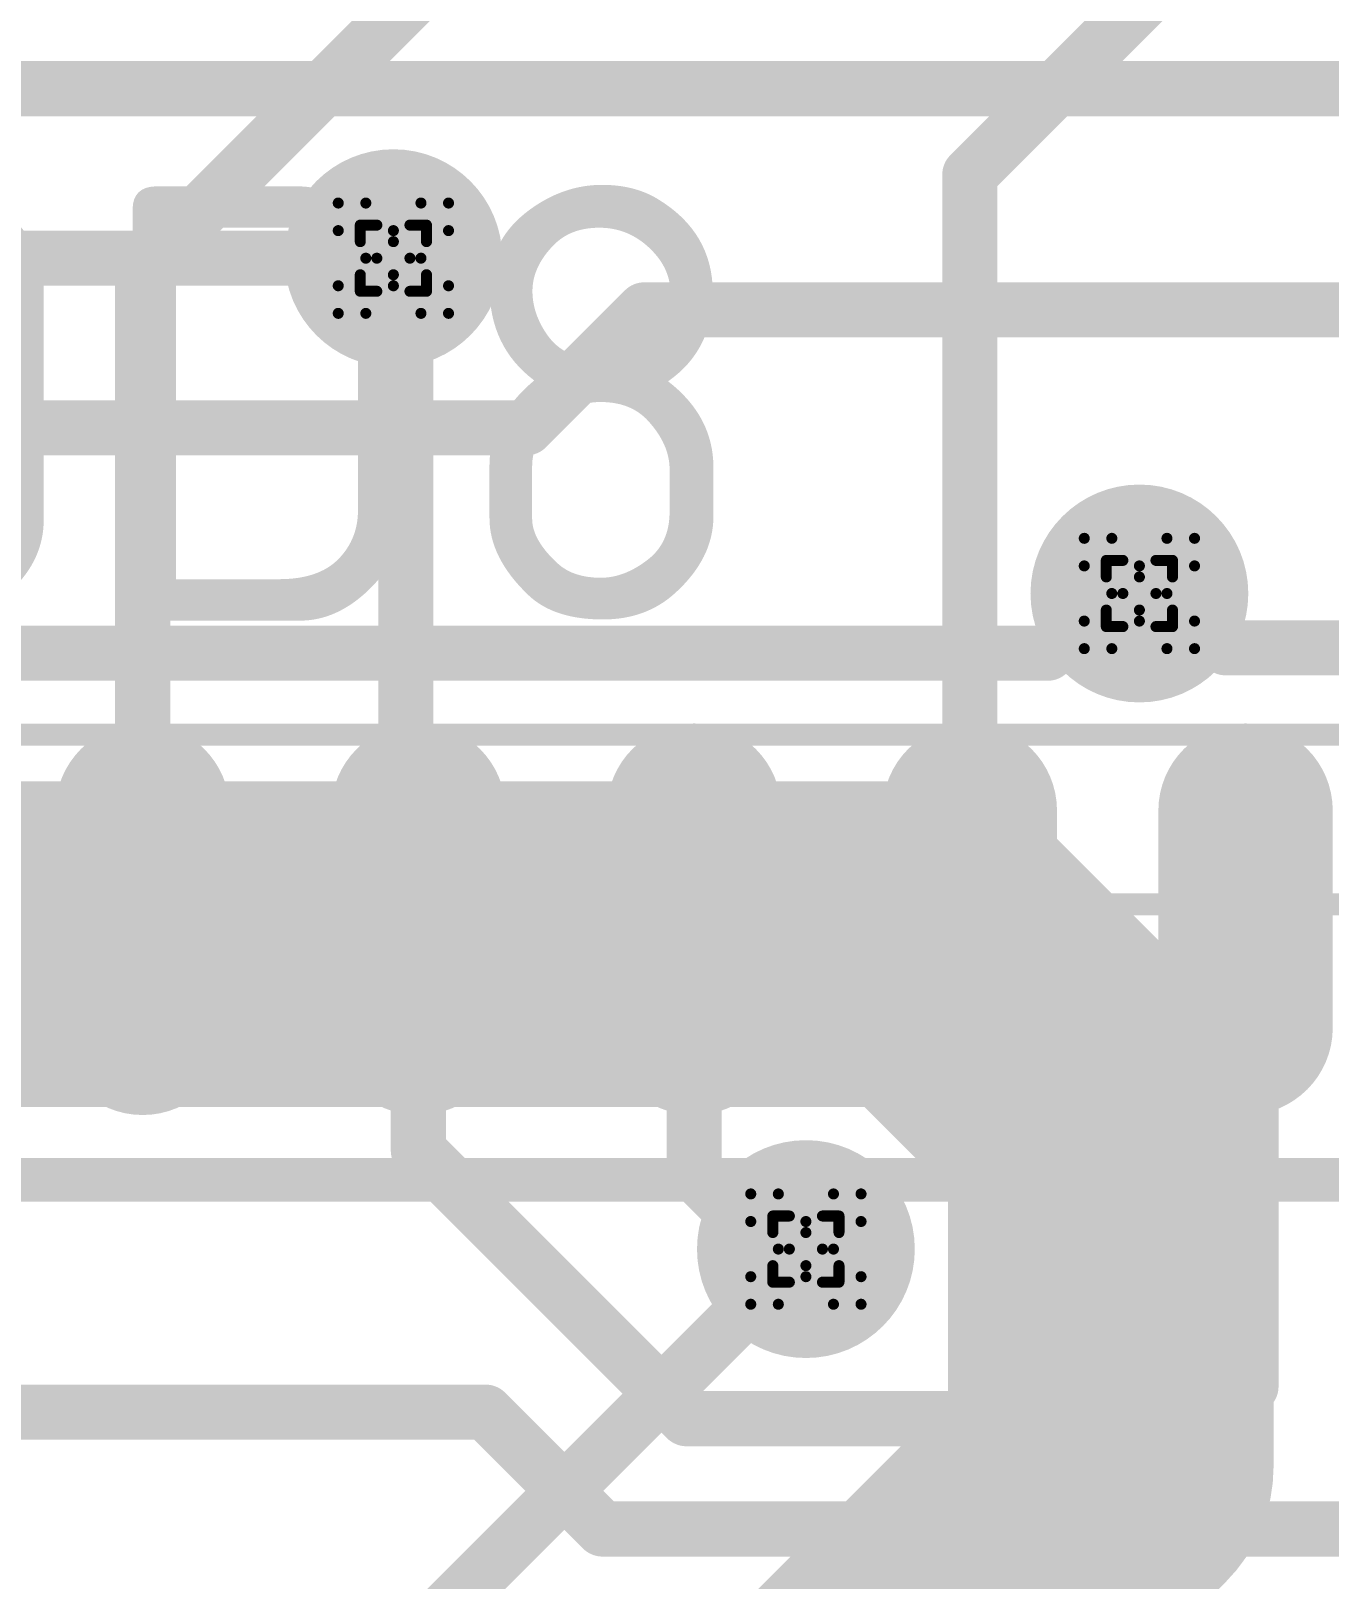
# Model space of a CAD drawing. Header units: millimetres. Extents: x 3219 to 51106, y -14166 to 2063.
# Drawn here: x 5628.23 to 5634.21, y 1785.82 to 1792.95 of the extents above; entities that cross this region are included whole.
import ezdxf

# ---------------------------------------------------------------- set-up
doc = ezdxf.new("R2010")
doc.units = ezdxf.units.MM
doc.layers.get('0').update_dxf_attribs({"lineweight": 53})
for name, color, linetype in [('Bottom Layer', 5, 'Continuous'), ('Bottom Solder', 6, 'Continuous'), ('Drill Drawing', 1, 'Continuous'), ('Mechanical 13', 56, 'Continuous'), ('Mechanical 15', 56, 'Continuous'), ('Top Layer', 1, 'Continuous'), ('Top Overlay', 2, 'Continuous'), ('Top Paste', 8, 'Continuous'), ('Top Solder', 216, 'Continuous')]:
    doc.layers.add(name, color=color, linetype=linetype)
doc.styles.add('GOST type B', font='GOST_B.TTF', dxfattribs={"height": 3.5})

# ---------------------------------------------------------------- blocks, each defined once
blk = doc.blocks.new('14_SOIC_96')
at = {"layer": 'Top Layer'}
h = blk.add_hatch(color=1, dxfattribs=at)
edge = h.paths.add_edge_path()
edge.add_arc((5.4, -1.27), 0.3, 90, 270)
edge.add_line((5.4, -1.57), (6.4, -1.57))
edge.add_arc((6.4, -1.27), 0.3, 270, 450)
edge.add_line((6.4, -0.97), (5.4, -0.97))
h = blk.add_hatch(color=1, dxfattribs=at)
edge = h.paths.add_edge_path()
edge.add_arc((5.4, -2.54), 0.3, 90, 270)
edge.add_line((5.4, -2.84), (6.4, -2.84))
edge.add_arc((6.4, -2.54), 0.3, 270, 450)
edge.add_line((6.4, -2.24), (5.4, -2.24))
h = blk.add_hatch(color=1, dxfattribs=at)
edge = h.paths.add_edge_path()
edge.add_arc((5.4, -3.81), 0.3, 90, 270)
edge.add_line((5.4, -4.11), (6.4, -4.11))
edge.add_arc((6.4, -3.81), 0.3, 270, 450)
edge.add_line((6.4, -3.51), (5.4, -3.51))
h = blk.add_hatch(color=1, dxfattribs=at)
edge = h.paths.add_edge_path()
edge.add_arc((5.4, -5.08), 0.3, 90, 270)
edge.add_line((5.4, -5.38), (6.4, -5.38))
edge.add_arc((6.4, -5.08), 0.3, 270, 450)
edge.add_line((6.4, -4.78), (5.4, -4.78))
h = blk.add_hatch(color=1, dxfattribs=at)
edge = h.paths.add_edge_path()
edge.add_arc((5.4, -6.35), 0.3, 90, 270)
edge.add_line((5.4, -6.65), (6.4, -6.65))
edge.add_arc((6.4, -6.35), 0.3, 270, 450)
edge.add_line((6.4, -6.05), (5.4, -6.05))
at = {"layer": 'Top Paste'}
h = blk.add_hatch(color=8, dxfattribs=at)
edge = h.paths.add_edge_path()
edge.add_arc((5.4, -1.27), 0.3, 90, 270)
edge.add_line((5.4, -1.57), (6.4, -1.57))
edge.add_arc((6.4, -1.27), 0.3, 270, 450)
edge.add_line((6.4, -0.97), (5.4, -0.97))
h = blk.add_hatch(color=8, dxfattribs=at)
edge = h.paths.add_edge_path()
edge.add_arc((5.4, -2.54), 0.3, 90, 270)
edge.add_line((5.4, -2.84), (6.4, -2.84))
edge.add_arc((6.4, -2.54), 0.3, 270, 450)
edge.add_line((6.4, -2.24), (5.4, -2.24))
h = blk.add_hatch(color=8, dxfattribs=at)
edge = h.paths.add_edge_path()
edge.add_arc((5.4, -3.81), 0.3, 90, 270)
edge.add_line((5.4, -4.11), (6.4, -4.11))
edge.add_arc((6.4, -3.81), 0.3, 270, 450)
edge.add_line((6.4, -3.51), (5.4, -3.51))
h = blk.add_hatch(color=8, dxfattribs=at)
edge = h.paths.add_edge_path()
edge.add_arc((5.4, -5.08), 0.3, 90, 270)
edge.add_line((5.4, -5.38), (6.4, -5.38))
edge.add_arc((6.4, -5.08), 0.3, 270, 450)
edge.add_line((6.4, -4.78), (5.4, -4.78))
h = blk.add_hatch(color=8, dxfattribs=at)
edge = h.paths.add_edge_path()
edge.add_arc((5.4, -6.35), 0.3, 90, 270)
edge.add_line((5.4, -6.65), (6.4, -6.65))
edge.add_arc((6.4, -6.35), 0.3, 270, 450)
edge.add_line((6.4, -6.05), (5.4, -6.05))
at = {"layer": 'Top Solder'}
h = blk.add_hatch(color=216, dxfattribs=at)
edge = h.paths.add_edge_path()
edge.add_arc((5.4, -1.27), 0.4016, 90, 270)
edge.add_line((5.4, -1.6716), (6.4, -1.6716))
edge.add_arc((6.4, -1.27), 0.4016, 270, 450)
edge.add_line((6.4, -0.8684), (5.4, -0.8684))
h = blk.add_hatch(color=216, dxfattribs=at)
edge = h.paths.add_edge_path()
edge.add_arc((5.4, -2.54), 0.4016, 90, 270)
edge.add_line((5.4, -2.9416), (6.4, -2.9416))
edge.add_arc((6.4, -2.54), 0.4016, 270, 450)
edge.add_line((6.4, -2.1384), (5.4, -2.1384))
h = blk.add_hatch(color=216, dxfattribs=at)
edge = h.paths.add_edge_path()
edge.add_arc((5.4, -3.81), 0.4016, 90, 270)
edge.add_line((5.4, -4.2116), (6.4, -4.2116))
edge.add_arc((6.4, -3.81), 0.4016, 270, 450)
edge.add_line((6.4, -3.4084), (5.4, -3.4084))
h = blk.add_hatch(color=216, dxfattribs=at)
edge = h.paths.add_edge_path()
edge.add_arc((5.4, -5.08), 0.4016, 90, 270)
edge.add_line((5.4, -5.4816), (6.4, -5.4816))
edge.add_arc((6.4, -5.08), 0.4016, 270, 450)
edge.add_line((6.4, -4.6784), (5.4, -4.6784))
h = blk.add_hatch(color=216, dxfattribs=at)
edge = h.paths.add_edge_path()
edge.add_arc((5.4, -6.35), 0.4016, 90, 270)
edge.add_line((5.4, -6.7516), (6.4, -6.7516))
edge.add_arc((6.4, -6.35), 0.4016, 270, 450)
edge.add_line((6.4, -5.9484), (5.4, -5.9484))
at = {"layer": 'Mechanical 13'}
blk.add_lwpolyline([(5.9685, 0.55, 0.1, 0.1, 0), (5.9685, -8.15, 0.1, 0.1, 0)], format="xyseb", dxfattribs=at)
at = {"layer": 'Mechanical 15'}
blk.add_lwpolyline([(6.75, 0.5, 0.1, 0.1, 0), (6.75, -8.25, 0.1, 0.1, 0)], format="xyseb", dxfattribs=at)
at = {"layer": 'Top Overlay'}
blk.add_lwpolyline([(4.7, 0.45, 0.2, 0.2, 0), (4.7, -8.05, 0.2, 0.2, 0)], format="xyseb", dxfattribs=at)

msp = doc.modelspace()

# ---------------------------------------------------------------- hatches: boundary and pattern name
at = {"layer": 'Bottom Layer'}
h = msp.add_hatch(color=5, dxfattribs=at)
edge = h.paths.add_edge_path()
edge.add_arc((5629.9035, 1791.9021), 0.4, 0, 360)
h = msp.add_hatch(color=5, dxfattribs=at)
edge = h.paths.add_edge_path()
edge.add_arc((5633.3395, 1790.3581), 0.4, 0, 360)
h = msp.add_hatch(color=5, dxfattribs=at)
edge = h.paths.add_edge_path()
edge.add_arc((5631.8035, 1787.3391), 0.4, 0, 360)
at = {"layer": 'Bottom Solder'}
h = msp.add_hatch(color=6, dxfattribs=at)
edge = h.paths.add_edge_path()
edge.add_arc((5629.9035, 1791.9021), 0.5016, 0, 360)
h = msp.add_hatch(color=6, dxfattribs=at)
edge = h.paths.add_edge_path()
edge.add_arc((5633.3395, 1790.3581), 0.5016, 0, 360)
h = msp.add_hatch(color=6, dxfattribs=at)
edge = h.paths.add_edge_path()
edge.add_arc((5631.8035, 1787.3391), 0.5016, 0, 360)
at = {"layer": 'Top Layer'}
h = msp.add_hatch(color=1, dxfattribs=at)
edge = h.paths.add_edge_path()
edge.add_arc((5629.9035, 1791.9021), 0.4, 0, 360)
h = msp.add_hatch(color=1, dxfattribs=at)
edge = h.paths.add_edge_path()
edge.add_arc((5633.3395, 1790.3581), 0.4, 0, 360)
h = msp.add_hatch(color=1, dxfattribs=at)
edge = h.paths.add_edge_path()
edge.add_arc((5631.8035, 1787.3391), 0.4, 0, 360)
at = {"layer": 'Top Solder'}
h = msp.add_hatch(color=216, dxfattribs=at)
edge = h.paths.add_edge_path()
edge.add_arc((5629.9035, 1791.9021), 0.5016, 0, 360)
h = msp.add_hatch(color=216, dxfattribs=at)
edge = h.paths.add_edge_path()
edge.add_arc((5633.3395, 1790.3581), 0.5016, 0, 360)
h = msp.add_hatch(color=216, dxfattribs=at)
edge = h.paths.add_edge_path()
edge.add_arc((5631.8035, 1787.3391), 0.5016, 0, 360)

# ---------------------------------------------------------------- linework, layer by layer
at = {"layer": 'Bottom Layer'}
for points in [[(5592.9909, 1792.6831, 0.254, 0.254, 0), (5641.4035, 1792.6831, 0.254, 0.254, 0)], [(5601.6785, 1791.9021, 0.254, 0.254, 0), (5629.9035, 1791.9021, 0.254, 0.254, 0)], [(5630.5165, 1791.1211, 0.254, 0.254, 0), (5631.0595, 1791.6641, 0.254, 0.254, 0)], [(5631.0595, 1791.6641, 0.254, 0.254, 0), (5637.3824, 1791.6641, 0.254, 0.254, 0)], [(5606.9655, 1791.1211, 0.254, 0.254, 0), (5630.5165, 1791.1211, 0.254, 0.254, 0)], [(5632.9168, 1790.0831, 0.254, 0.254, 0), (5633.1918, 1790.3581, 0.254, 0.254, 0)], [(5633.1918, 1790.3581, 0.254, 0.254, 0), (5633.3395, 1790.3581, 0.254, 0.254, 0)], [(5625.5585, 1790.0831, 0.254, 0.254, 0), (5632.9168, 1790.0831, 0.254, 0.254, 0)], [(5626.2991, 1788.7431, 1.5, 1.5, 0), (5632.3851, 1788.7431, 1.5, 1.5, 0)], [(5632.3851, 1788.7431, 1.5, 1.5, 0), (5633.2075, 1787.9207, 1.5, 1.5, 0)], [(5633.2075, 1786.3371, 1.5, 1.5, 0), (5633.2075, 1787.9207, 1.5, 1.5, 0)], [(5630.108, 1785.6436, 0.254, 0.254, 0), (5631.8035, 1787.3391, 0.254, 0.254, 0)], [(5629.1559, 1782.2854, 1.5, 1.5, 0), (5633.2075, 1786.3371, 1.5, 1.5, 0)]]:
    msp.add_lwpolyline(points, format="xyseb", dxfattribs=at)
for points in [[(5629.84, 1791.9021, 0.127, 0.127, 1), (5629.967, 1791.9021, 0.127, 0.127, 1)], [(5630.996, 1791.6641, 0.127, 0.127, 1), (5631.123, 1791.6641, 0.127, 0.127, 1)], [(5630.996, 1791.6641, 0.127, 0.127, 1), (5631.123, 1791.6641, 0.127, 0.127, 1)], [(5630.453, 1791.1211, 0.127, 0.127, 1), (5630.58, 1791.1211, 0.127, 0.127, 1)], [(5630.453, 1791.1211, 0.127, 0.127, 1), (5630.58, 1791.1211, 0.127, 0.127, 1)], [(5633.1283, 1790.3581, 0.127, 0.127, 1), (5633.2553, 1790.3581, 0.127, 0.127, 1)], [(5633.1283, 1790.3581, 0.127, 0.127, 1), (5633.2553, 1790.3581, 0.127, 0.127, 1)], [(5633.276, 1790.3581, 0.127, 0.127, 1), (5633.403, 1790.3581, 0.127, 0.127, 1)], [(5632.8533, 1790.0831, 0.127, 0.127, 1), (5632.9803, 1790.0831, 0.127, 0.127, 1)], [(5632.8533, 1790.0831, 0.127, 0.127, 1), (5632.9803, 1790.0831, 0.127, 0.127, 1)], [(5632.0101, 1788.7431, 0.75, 0.75, 1), (5632.7601, 1788.7431, 0.75, 0.75, 1)], [(5632.0101, 1788.7431, 0.75, 0.75, 1), (5632.7601, 1788.7431, 0.75, 0.75, 1)], [(5632.8325, 1787.9207, 0.75, 0.75, 1), (5633.5825, 1787.9207, 0.75, 0.75, 1)], [(5632.8325, 1787.9207, 0.75, 0.75, 1), (5633.5825, 1787.9207, 0.75, 0.75, 1)], [(5631.74, 1787.3391, 0.127, 0.127, 1), (5631.867, 1787.3391, 0.127, 0.127, 1)], [(5632.8325, 1786.3371, 0.75, 0.75, 1), (5633.5825, 1786.3371, 0.75, 0.75, 1)], [(5632.8325, 1786.3371, 0.75, 0.75, 1), (5633.5825, 1786.3371, 0.75, 0.75, 1)]]:
    msp.add_lwpolyline(points, format="xyseb", close=True, dxfattribs=at)
at = {"layer": 'Drill Drawing'}
for points in [[(5629.6495, 1792.0291, 0.0508, 0.0508, 0), (5629.6495, 1792.1561, 0.0508, 0.0508, 0)], [(5629.6495, 1792.1561, 0.0508, 0.0508, 0), (5629.7765, 1792.1561, 0.0508, 0.0508, 0)], [(5629.7765, 1792.1561, 0.0508, 0.0508, 0), (5629.9035, 1792.0291, 0.0508, 0.0508, 0)], [(5629.9035, 1792.0291, 0.0508, 0.0508, 0), (5630.0305, 1792.1561, 0.0508, 0.0508, 0)], [(5630.0305, 1792.1561, 0.0508, 0.0508, 0), (5630.1575, 1792.1561, 0.0508, 0.0508, 0)], [(5630.1575, 1792.0291, 0.0508, 0.0508, 0), (5630.1575, 1792.1561, 0.0508, 0.0508, 0)], [(5629.6495, 1792.0291, 0.0508, 0.0508, 0), (5629.7765, 1791.9021, 0.0508, 0.0508, 0)], [(5629.7511, 1791.9783, 0.0508, 0.0508, 0), (5629.7511, 1792.0545, 0.0508, 0.0508, 0)], [(5629.7511, 1792.0545, 0.0508, 0.0508, 0), (5629.8273, 1792.0545, 0.0508, 0.0508, 0)], [(5629.8273, 1792.0545, 0.0508, 0.0508, 0), (5629.9035, 1791.9783, 0.0508, 0.0508, 0)], [(5629.9035, 1791.9783, 0.0508, 0.0508, 0), (5629.9797, 1792.0545, 0.0508, 0.0508, 0)], [(5629.9797, 1792.0545, 0.0508, 0.0508, 0), (5630.0559, 1792.0545, 0.0508, 0.0508, 0)], [(5630.0305, 1791.9021, 0.0508, 0.0508, 0), (5630.1575, 1792.0291, 0.0508, 0.0508, 0)], [(5630.0559, 1791.9783, 0.0508, 0.0508, 0), (5630.0559, 1792.0545, 0.0508, 0.0508, 0)], [(5629.7511, 1791.9783, 0.0508, 0.0508, 0), (5629.8273, 1791.9021, 0.0508, 0.0508, 0)], [(5629.9797, 1791.9021, 0.0508, 0.0508, 0), (5630.0559, 1791.9783, 0.0508, 0.0508, 0)], [(5629.6495, 1791.7751, 0.0508, 0.0508, 0), (5629.7765, 1791.9021, 0.0508, 0.0508, 0)], [(5629.7511, 1791.8259, 0.0508, 0.0508, 0), (5629.8273, 1791.9021, 0.0508, 0.0508, 0)], [(5629.9797, 1791.9021, 0.0508, 0.0508, 0), (5630.0559, 1791.8259, 0.0508, 0.0508, 0)], [(5630.0305, 1791.9021, 0.0508, 0.0508, 0), (5630.1575, 1791.7751, 0.0508, 0.0508, 0)], [(5629.7511, 1791.7497, 0.0508, 0.0508, 0), (5629.7511, 1791.8259, 0.0508, 0.0508, 0)], [(5629.8273, 1791.7497, 0.0508, 0.0508, 0), (5629.9035, 1791.8259, 0.0508, 0.0508, 0)], [(5629.9035, 1791.8259, 0.0508, 0.0508, 0), (5629.9797, 1791.7497, 0.0508, 0.0508, 0)], [(5630.0559, 1791.7497, 0.0508, 0.0508, 0), (5630.0559, 1791.8259, 0.0508, 0.0508, 0)], [(5629.6495, 1791.6481, 0.0508, 0.0508, 0), (5629.6495, 1791.7751, 0.0508, 0.0508, 0)], [(5629.7511, 1791.7497, 0.0508, 0.0508, 0), (5629.8273, 1791.7497, 0.0508, 0.0508, 0)], [(5629.7765, 1791.6481, 0.0508, 0.0508, 0), (5629.9035, 1791.7751, 0.0508, 0.0508, 0)], [(5629.9035, 1791.7751, 0.0508, 0.0508, 0), (5630.0305, 1791.6481, 0.0508, 0.0508, 0)], [(5629.9797, 1791.7497, 0.0508, 0.0508, 0), (5630.0559, 1791.7497, 0.0508, 0.0508, 0)], [(5630.1575, 1791.6481, 0.0508, 0.0508, 0), (5630.1575, 1791.7751, 0.0508, 0.0508, 0)], [(5629.6495, 1791.6481, 0.0508, 0.0508, 0), (5629.7765, 1791.6481, 0.0508, 0.0508, 0)], [(5630.0305, 1791.6481, 0.0508, 0.0508, 0), (5630.1575, 1791.6481, 0.0508, 0.0508, 0)], [(5633.0855, 1790.4851, 0.0508, 0.0508, 0), (5633.0855, 1790.6121, 0.0508, 0.0508, 0)], [(5633.0855, 1790.6121, 0.0508, 0.0508, 0), (5633.2125, 1790.6121, 0.0508, 0.0508, 0)], [(5633.2125, 1790.6121, 0.0508, 0.0508, 0), (5633.3395, 1790.4851, 0.0508, 0.0508, 0)], [(5633.3395, 1790.4851, 0.0508, 0.0508, 0), (5633.4665, 1790.6121, 0.0508, 0.0508, 0)], [(5633.4665, 1790.6121, 0.0508, 0.0508, 0), (5633.5935, 1790.6121, 0.0508, 0.0508, 0)], [(5633.5935, 1790.4851, 0.0508, 0.0508, 0), (5633.5935, 1790.6121, 0.0508, 0.0508, 0)], [(5633.1871, 1790.4343, 0.0508, 0.0508, 0), (5633.1871, 1790.5105, 0.0508, 0.0508, 0)], [(5633.1871, 1790.5105, 0.0508, 0.0508, 0), (5633.2633, 1790.5105, 0.0508, 0.0508, 0)], [(5633.2633, 1790.5105, 0.0508, 0.0508, 0), (5633.3395, 1790.4343, 0.0508, 0.0508, 0)], [(5633.3395, 1790.4343, 0.0508, 0.0508, 0), (5633.4157, 1790.5105, 0.0508, 0.0508, 0)], [(5633.4157, 1790.5105, 0.0508, 0.0508, 0), (5633.4919, 1790.5105, 0.0508, 0.0508, 0)], [(5633.4919, 1790.4343, 0.0508, 0.0508, 0), (5633.4919, 1790.5105, 0.0508, 0.0508, 0)], [(5633.0855, 1790.4851, 0.0508, 0.0508, 0), (5633.2125, 1790.3581, 0.0508, 0.0508, 0)], [(5633.4665, 1790.3581, 0.0508, 0.0508, 0), (5633.5935, 1790.4851, 0.0508, 0.0508, 0)], [(5633.1871, 1790.4343, 0.0508, 0.0508, 0), (5633.2633, 1790.3581, 0.0508, 0.0508, 0)], [(5633.4157, 1790.3581, 0.0508, 0.0508, 0), (5633.4919, 1790.4343, 0.0508, 0.0508, 0)], [(5633.0855, 1790.2311, 0.0508, 0.0508, 0), (5633.2125, 1790.3581, 0.0508, 0.0508, 0)], [(5633.1871, 1790.2819, 0.0508, 0.0508, 0), (5633.2633, 1790.3581, 0.0508, 0.0508, 0)], [(5633.4157, 1790.3581, 0.0508, 0.0508, 0), (5633.4919, 1790.2819, 0.0508, 0.0508, 0)], [(5633.4665, 1790.3581, 0.0508, 0.0508, 0), (5633.5935, 1790.2311, 0.0508, 0.0508, 0)], [(5633.0855, 1790.1041, 0.0508, 0.0508, 0), (5633.0855, 1790.2311, 0.0508, 0.0508, 0)], [(5633.1871, 1790.2057, 0.0508, 0.0508, 0), (5633.1871, 1790.2819, 0.0508, 0.0508, 0)], [(5633.2125, 1790.1041, 0.0508, 0.0508, 0), (5633.3395, 1790.2311, 0.0508, 0.0508, 0)], [(5633.2633, 1790.2057, 0.0508, 0.0508, 0), (5633.3395, 1790.2819, 0.0508, 0.0508, 0)], [(5633.3395, 1790.2819, 0.0508, 0.0508, 0), (5633.4157, 1790.2057, 0.0508, 0.0508, 0)], [(5633.3395, 1790.2311, 0.0508, 0.0508, 0), (5633.4665, 1790.1041, 0.0508, 0.0508, 0)], [(5633.4919, 1790.2057, 0.0508, 0.0508, 0), (5633.4919, 1790.2819, 0.0508, 0.0508, 0)], [(5633.5935, 1790.1041, 0.0508, 0.0508, 0), (5633.5935, 1790.2311, 0.0508, 0.0508, 0)], [(5633.1871, 1790.2057, 0.0508, 0.0508, 0), (5633.2633, 1790.2057, 0.0508, 0.0508, 0)], [(5633.4157, 1790.2057, 0.0508, 0.0508, 0), (5633.4919, 1790.2057, 0.0508, 0.0508, 0)], [(5633.0855, 1790.1041, 0.0508, 0.0508, 0), (5633.2125, 1790.1041, 0.0508, 0.0508, 0)], [(5633.4665, 1790.1041, 0.0508, 0.0508, 0), (5633.5935, 1790.1041, 0.0508, 0.0508, 0)], [(5631.5495, 1787.4661, 0.0508, 0.0508, 0), (5631.5495, 1787.5931, 0.0508, 0.0508, 0)], [(5631.5495, 1787.5931, 0.0508, 0.0508, 0), (5631.6765, 1787.5931, 0.0508, 0.0508, 0)], [(5631.6765, 1787.5931, 0.0508, 0.0508, 0), (5631.8035, 1787.4661, 0.0508, 0.0508, 0)], [(5631.8035, 1787.4661, 0.0508, 0.0508, 0), (5631.9305, 1787.5931, 0.0508, 0.0508, 0)], [(5631.9305, 1787.5931, 0.0508, 0.0508, 0), (5632.0575, 1787.5931, 0.0508, 0.0508, 0)], [(5632.0575, 1787.4661, 0.0508, 0.0508, 0), (5632.0575, 1787.5931, 0.0508, 0.0508, 0)], [(5631.5495, 1787.4661, 0.0508, 0.0508, 0), (5631.6765, 1787.3391, 0.0508, 0.0508, 0)], [(5631.6511, 1787.4153, 0.0508, 0.0508, 0), (5631.6511, 1787.4915, 0.0508, 0.0508, 0)], [(5631.6511, 1787.4915, 0.0508, 0.0508, 0), (5631.7273, 1787.4915, 0.0508, 0.0508, 0)], [(5631.7273, 1787.4915, 0.0508, 0.0508, 0), (5631.8035, 1787.4153, 0.0508, 0.0508, 0)], [(5631.8035, 1787.4153, 0.0508, 0.0508, 0), (5631.8797, 1787.4915, 0.0508, 0.0508, 0)], [(5631.8797, 1787.4915, 0.0508, 0.0508, 0), (5631.9559, 1787.4915, 0.0508, 0.0508, 0)], [(5631.9305, 1787.3391, 0.0508, 0.0508, 0), (5632.0575, 1787.4661, 0.0508, 0.0508, 0)], [(5631.9559, 1787.4153, 0.0508, 0.0508, 0), (5631.9559, 1787.4915, 0.0508, 0.0508, 0)], [(5631.6511, 1787.4153, 0.0508, 0.0508, 0), (5631.7273, 1787.3391, 0.0508, 0.0508, 0)], [(5631.8797, 1787.3391, 0.0508, 0.0508, 0), (5631.9559, 1787.4153, 0.0508, 0.0508, 0)], [(5631.5495, 1787.2121, 0.0508, 0.0508, 0), (5631.6765, 1787.3391, 0.0508, 0.0508, 0)], [(5631.6511, 1787.2629, 0.0508, 0.0508, 0), (5631.7273, 1787.3391, 0.0508, 0.0508, 0)], [(5631.8797, 1787.3391, 0.0508, 0.0508, 0), (5631.9559, 1787.2629, 0.0508, 0.0508, 0)], [(5631.9305, 1787.3391, 0.0508, 0.0508, 0), (5632.0575, 1787.2121, 0.0508, 0.0508, 0)], [(5631.6511, 1787.1867, 0.0508, 0.0508, 0), (5631.6511, 1787.2629, 0.0508, 0.0508, 0)], [(5631.7273, 1787.1867, 0.0508, 0.0508, 0), (5631.8035, 1787.2629, 0.0508, 0.0508, 0)], [(5631.8035, 1787.2629, 0.0508, 0.0508, 0), (5631.8797, 1787.1867, 0.0508, 0.0508, 0)], [(5631.9559, 1787.1867, 0.0508, 0.0508, 0), (5631.9559, 1787.2629, 0.0508, 0.0508, 0)], [(5631.5495, 1787.0851, 0.0508, 0.0508, 0), (5631.5495, 1787.2121, 0.0508, 0.0508, 0)], [(5631.6511, 1787.1867, 0.0508, 0.0508, 0), (5631.7273, 1787.1867, 0.0508, 0.0508, 0)], [(5631.6765, 1787.0851, 0.0508, 0.0508, 0), (5631.8035, 1787.2121, 0.0508, 0.0508, 0)], [(5631.8035, 1787.2121, 0.0508, 0.0508, 0), (5631.9305, 1787.0851, 0.0508, 0.0508, 0)], [(5631.8797, 1787.1867, 0.0508, 0.0508, 0), (5631.9559, 1787.1867, 0.0508, 0.0508, 0)], [(5632.0575, 1787.0851, 0.0508, 0.0508, 0), (5632.0575, 1787.2121, 0.0508, 0.0508, 0)], [(5631.5495, 1787.0851, 0.0508, 0.0508, 0), (5631.6765, 1787.0851, 0.0508, 0.0508, 0)], [(5631.9305, 1787.0851, 0.0508, 0.0508, 0), (5632.0575, 1787.0851, 0.0508, 0.0508, 0)]]:
    msp.add_lwpolyline(points, format="xyseb", dxfattribs=at)
for points in [[(5629.6368, 1792.1561, 0.0254, 0.0254, 1), (5629.6622, 1792.1561, 0.0254, 0.0254, 1)], [(5629.6368, 1792.1561, 0.0254, 0.0254, 1), (5629.6622, 1792.1561, 0.0254, 0.0254, 1)], [(5629.7638, 1792.1561, 0.0254, 0.0254, 1), (5629.7892, 1792.1561, 0.0254, 0.0254, 1)], [(5629.7638, 1792.1561, 0.0254, 0.0254, 1), (5629.7892, 1792.1561, 0.0254, 0.0254, 1)], [(5630.0178, 1792.1561, 0.0254, 0.0254, 1), (5630.0432, 1792.1561, 0.0254, 0.0254, 1)], [(5630.0178, 1792.1561, 0.0254, 0.0254, 1), (5630.0432, 1792.1561, 0.0254, 0.0254, 1)], [(5630.1448, 1792.1561, 0.0254, 0.0254, 1), (5630.1702, 1792.1561, 0.0254, 0.0254, 1)], [(5630.1448, 1792.1561, 0.0254, 0.0254, 1), (5630.1702, 1792.1561, 0.0254, 0.0254, 1)], [(5629.6368, 1792.0291, 0.0254, 0.0254, 1), (5629.6622, 1792.0291, 0.0254, 0.0254, 1)], [(5629.6368, 1792.0291, 0.0254, 0.0254, 1), (5629.6622, 1792.0291, 0.0254, 0.0254, 1)], [(5629.7384, 1792.0545, 0.0254, 0.0254, 1), (5629.7638, 1792.0545, 0.0254, 0.0254, 1)], [(5629.7384, 1792.0545, 0.0254, 0.0254, 1), (5629.7638, 1792.0545, 0.0254, 0.0254, 1)], [(5629.8146, 1792.0545, 0.0254, 0.0254, 1), (5629.84, 1792.0545, 0.0254, 0.0254, 1)], [(5629.8146, 1792.0545, 0.0254, 0.0254, 1), (5629.84, 1792.0545, 0.0254, 0.0254, 1)], [(5629.8908, 1792.0291, 0.0254, 0.0254, 1), (5629.9162, 1792.0291, 0.0254, 0.0254, 1)], [(5629.8908, 1792.0291, 0.0254, 0.0254, 1), (5629.9162, 1792.0291, 0.0254, 0.0254, 1)], [(5629.967, 1792.0545, 0.0254, 0.0254, 1), (5629.9924, 1792.0545, 0.0254, 0.0254, 1)], [(5629.967, 1792.0545, 0.0254, 0.0254, 1), (5629.9924, 1792.0545, 0.0254, 0.0254, 1)], [(5630.0432, 1792.0545, 0.0254, 0.0254, 1), (5630.0686, 1792.0545, 0.0254, 0.0254, 1)], [(5630.0432, 1792.0545, 0.0254, 0.0254, 1), (5630.0686, 1792.0545, 0.0254, 0.0254, 1)], [(5630.1448, 1792.0291, 0.0254, 0.0254, 1), (5630.1702, 1792.0291, 0.0254, 0.0254, 1)], [(5630.1448, 1792.0291, 0.0254, 0.0254, 1), (5630.1702, 1792.0291, 0.0254, 0.0254, 1)], [(5629.7384, 1791.9783, 0.0254, 0.0254, 1), (5629.7638, 1791.9783, 0.0254, 0.0254, 1)], [(5629.7384, 1791.9783, 0.0254, 0.0254, 1), (5629.7638, 1791.9783, 0.0254, 0.0254, 1)], [(5629.8908, 1791.9783, 0.0254, 0.0254, 1), (5629.9162, 1791.9783, 0.0254, 0.0254, 1)], [(5629.8908, 1791.9783, 0.0254, 0.0254, 1), (5629.9162, 1791.9783, 0.0254, 0.0254, 1)], [(5630.0432, 1791.9783, 0.0254, 0.0254, 1), (5630.0686, 1791.9783, 0.0254, 0.0254, 1)], [(5630.0432, 1791.9783, 0.0254, 0.0254, 1), (5630.0686, 1791.9783, 0.0254, 0.0254, 1)], [(5629.7638, 1791.9021, 0.0254, 0.0254, 1), (5629.7892, 1791.9021, 0.0254, 0.0254, 1)], [(5629.7638, 1791.9021, 0.0254, 0.0254, 1), (5629.7892, 1791.9021, 0.0254, 0.0254, 1)], [(5629.8146, 1791.9021, 0.0254, 0.0254, 1), (5629.84, 1791.9021, 0.0254, 0.0254, 1)], [(5629.8146, 1791.9021, 0.0254, 0.0254, 1), (5629.84, 1791.9021, 0.0254, 0.0254, 1)], [(5629.967, 1791.9021, 0.0254, 0.0254, 1), (5629.9924, 1791.9021, 0.0254, 0.0254, 1)], [(5629.967, 1791.9021, 0.0254, 0.0254, 1), (5629.9924, 1791.9021, 0.0254, 0.0254, 1)], [(5630.0178, 1791.9021, 0.0254, 0.0254, 1), (5630.0432, 1791.9021, 0.0254, 0.0254, 1)], [(5630.0178, 1791.9021, 0.0254, 0.0254, 1), (5630.0432, 1791.9021, 0.0254, 0.0254, 1)], [(5629.7384, 1791.8259, 0.0254, 0.0254, 1), (5629.7638, 1791.8259, 0.0254, 0.0254, 1)], [(5629.7384, 1791.8259, 0.0254, 0.0254, 1), (5629.7638, 1791.8259, 0.0254, 0.0254, 1)], [(5629.8908, 1791.8259, 0.0254, 0.0254, 1), (5629.9162, 1791.8259, 0.0254, 0.0254, 1)], [(5629.8908, 1791.8259, 0.0254, 0.0254, 1), (5629.9162, 1791.8259, 0.0254, 0.0254, 1)], [(5630.0432, 1791.8259, 0.0254, 0.0254, 1), (5630.0686, 1791.8259, 0.0254, 0.0254, 1)], [(5630.0432, 1791.8259, 0.0254, 0.0254, 1), (5630.0686, 1791.8259, 0.0254, 0.0254, 1)], [(5629.6368, 1791.7751, 0.0254, 0.0254, 1), (5629.6622, 1791.7751, 0.0254, 0.0254, 1)], [(5629.6368, 1791.7751, 0.0254, 0.0254, 1), (5629.6622, 1791.7751, 0.0254, 0.0254, 1)], [(5629.7384, 1791.7497, 0.0254, 0.0254, 1), (5629.7638, 1791.7497, 0.0254, 0.0254, 1)], [(5629.7384, 1791.7497, 0.0254, 0.0254, 1), (5629.7638, 1791.7497, 0.0254, 0.0254, 1)], [(5629.8146, 1791.7497, 0.0254, 0.0254, 1), (5629.84, 1791.7497, 0.0254, 0.0254, 1)], [(5629.8146, 1791.7497, 0.0254, 0.0254, 1), (5629.84, 1791.7497, 0.0254, 0.0254, 1)], [(5629.8908, 1791.7751, 0.0254, 0.0254, 1), (5629.9162, 1791.7751, 0.0254, 0.0254, 1)], [(5629.8908, 1791.7751, 0.0254, 0.0254, 1), (5629.9162, 1791.7751, 0.0254, 0.0254, 1)], [(5629.967, 1791.7497, 0.0254, 0.0254, 1), (5629.9924, 1791.7497, 0.0254, 0.0254, 1)], [(5629.967, 1791.7497, 0.0254, 0.0254, 1), (5629.9924, 1791.7497, 0.0254, 0.0254, 1)], [(5630.0432, 1791.7497, 0.0254, 0.0254, 1), (5630.0686, 1791.7497, 0.0254, 0.0254, 1)], [(5630.0432, 1791.7497, 0.0254, 0.0254, 1), (5630.0686, 1791.7497, 0.0254, 0.0254, 1)], [(5630.1448, 1791.7751, 0.0254, 0.0254, 1), (5630.1702, 1791.7751, 0.0254, 0.0254, 1)], [(5630.1448, 1791.7751, 0.0254, 0.0254, 1), (5630.1702, 1791.7751, 0.0254, 0.0254, 1)], [(5629.6368, 1791.6481, 0.0254, 0.0254, 1), (5629.6622, 1791.6481, 0.0254, 0.0254, 1)], [(5629.6368, 1791.6481, 0.0254, 0.0254, 1), (5629.6622, 1791.6481, 0.0254, 0.0254, 1)], [(5629.7638, 1791.6481, 0.0254, 0.0254, 1), (5629.7892, 1791.6481, 0.0254, 0.0254, 1)], [(5629.7638, 1791.6481, 0.0254, 0.0254, 1), (5629.7892, 1791.6481, 0.0254, 0.0254, 1)], [(5630.0178, 1791.6481, 0.0254, 0.0254, 1), (5630.0432, 1791.6481, 0.0254, 0.0254, 1)], [(5630.0178, 1791.6481, 0.0254, 0.0254, 1), (5630.0432, 1791.6481, 0.0254, 0.0254, 1)], [(5630.1448, 1791.6481, 0.0254, 0.0254, 1), (5630.1702, 1791.6481, 0.0254, 0.0254, 1)], [(5630.1448, 1791.6481, 0.0254, 0.0254, 1), (5630.1702, 1791.6481, 0.0254, 0.0254, 1)], [(5633.0728, 1790.6121, 0.0254, 0.0254, 1), (5633.0982, 1790.6121, 0.0254, 0.0254, 1)], [(5633.0728, 1790.6121, 0.0254, 0.0254, 1), (5633.0982, 1790.6121, 0.0254, 0.0254, 1)], [(5633.1998, 1790.6121, 0.0254, 0.0254, 1), (5633.2252, 1790.6121, 0.0254, 0.0254, 1)], [(5633.1998, 1790.6121, 0.0254, 0.0254, 1), (5633.2252, 1790.6121, 0.0254, 0.0254, 1)], [(5633.4538, 1790.6121, 0.0254, 0.0254, 1), (5633.4792, 1790.6121, 0.0254, 0.0254, 1)], [(5633.4538, 1790.6121, 0.0254, 0.0254, 1), (5633.4792, 1790.6121, 0.0254, 0.0254, 1)], [(5633.5808, 1790.6121, 0.0254, 0.0254, 1), (5633.6062, 1790.6121, 0.0254, 0.0254, 1)], [(5633.5808, 1790.6121, 0.0254, 0.0254, 1), (5633.6062, 1790.6121, 0.0254, 0.0254, 1)], [(5633.1744, 1790.5105, 0.0254, 0.0254, 1), (5633.1998, 1790.5105, 0.0254, 0.0254, 1)], [(5633.1744, 1790.5105, 0.0254, 0.0254, 1), (5633.1998, 1790.5105, 0.0254, 0.0254, 1)], [(5633.2506, 1790.5105, 0.0254, 0.0254, 1), (5633.276, 1790.5105, 0.0254, 0.0254, 1)], [(5633.2506, 1790.5105, 0.0254, 0.0254, 1), (5633.276, 1790.5105, 0.0254, 0.0254, 1)], [(5633.403, 1790.5105, 0.0254, 0.0254, 1), (5633.4284, 1790.5105, 0.0254, 0.0254, 1)], [(5633.403, 1790.5105, 0.0254, 0.0254, 1), (5633.4284, 1790.5105, 0.0254, 0.0254, 1)], [(5633.4792, 1790.5105, 0.0254, 0.0254, 1), (5633.5046, 1790.5105, 0.0254, 0.0254, 1)], [(5633.4792, 1790.5105, 0.0254, 0.0254, 1), (5633.5046, 1790.5105, 0.0254, 0.0254, 1)], [(5633.0728, 1790.4851, 0.0254, 0.0254, 1), (5633.0982, 1790.4851, 0.0254, 0.0254, 1)], [(5633.0728, 1790.4851, 0.0254, 0.0254, 1), (5633.0982, 1790.4851, 0.0254, 0.0254, 1)], [(5633.3268, 1790.4851, 0.0254, 0.0254, 1), (5633.3522, 1790.4851, 0.0254, 0.0254, 1)], [(5633.3268, 1790.4851, 0.0254, 0.0254, 1), (5633.3522, 1790.4851, 0.0254, 0.0254, 1)], [(5633.5808, 1790.4851, 0.0254, 0.0254, 1), (5633.6062, 1790.4851, 0.0254, 0.0254, 1)], [(5633.5808, 1790.4851, 0.0254, 0.0254, 1), (5633.6062, 1790.4851, 0.0254, 0.0254, 1)], [(5633.1744, 1790.4343, 0.0254, 0.0254, 1), (5633.1998, 1790.4343, 0.0254, 0.0254, 1)], [(5633.1744, 1790.4343, 0.0254, 0.0254, 1), (5633.1998, 1790.4343, 0.0254, 0.0254, 1)], [(5633.3268, 1790.4343, 0.0254, 0.0254, 1), (5633.3522, 1790.4343, 0.0254, 0.0254, 1)], [(5633.3268, 1790.4343, 0.0254, 0.0254, 1), (5633.3522, 1790.4343, 0.0254, 0.0254, 1)], [(5633.4792, 1790.4343, 0.0254, 0.0254, 1), (5633.5046, 1790.4343, 0.0254, 0.0254, 1)], [(5633.4792, 1790.4343, 0.0254, 0.0254, 1), (5633.5046, 1790.4343, 0.0254, 0.0254, 1)], [(5633.1998, 1790.3581, 0.0254, 0.0254, 1), (5633.2252, 1790.3581, 0.0254, 0.0254, 1)], [(5633.1998, 1790.3581, 0.0254, 0.0254, 1), (5633.2252, 1790.3581, 0.0254, 0.0254, 1)], [(5633.2506, 1790.3581, 0.0254, 0.0254, 1), (5633.276, 1790.3581, 0.0254, 0.0254, 1)], [(5633.2506, 1790.3581, 0.0254, 0.0254, 1), (5633.276, 1790.3581, 0.0254, 0.0254, 1)], [(5633.403, 1790.3581, 0.0254, 0.0254, 1), (5633.4284, 1790.3581, 0.0254, 0.0254, 1)], [(5633.403, 1790.3581, 0.0254, 0.0254, 1), (5633.4284, 1790.3581, 0.0254, 0.0254, 1)], [(5633.4538, 1790.3581, 0.0254, 0.0254, 1), (5633.4792, 1790.3581, 0.0254, 0.0254, 1)], [(5633.4538, 1790.3581, 0.0254, 0.0254, 1), (5633.4792, 1790.3581, 0.0254, 0.0254, 1)], [(5633.0728, 1790.2311, 0.0254, 0.0254, 1), (5633.0982, 1790.2311, 0.0254, 0.0254, 1)], [(5633.0728, 1790.2311, 0.0254, 0.0254, 1), (5633.0982, 1790.2311, 0.0254, 0.0254, 1)], [(5633.1744, 1790.2819, 0.0254, 0.0254, 1), (5633.1998, 1790.2819, 0.0254, 0.0254, 1)], [(5633.1744, 1790.2819, 0.0254, 0.0254, 1), (5633.1998, 1790.2819, 0.0254, 0.0254, 1)], [(5633.3268, 1790.2819, 0.0254, 0.0254, 1), (5633.3522, 1790.2819, 0.0254, 0.0254, 1)], [(5633.3268, 1790.2819, 0.0254, 0.0254, 1), (5633.3522, 1790.2819, 0.0254, 0.0254, 1)], [(5633.3268, 1790.2311, 0.0254, 0.0254, 1), (5633.3522, 1790.2311, 0.0254, 0.0254, 1)], [(5633.3268, 1790.2311, 0.0254, 0.0254, 1), (5633.3522, 1790.2311, 0.0254, 0.0254, 1)], [(5633.4792, 1790.2819, 0.0254, 0.0254, 1), (5633.5046, 1790.2819, 0.0254, 0.0254, 1)], [(5633.4792, 1790.2819, 0.0254, 0.0254, 1), (5633.5046, 1790.2819, 0.0254, 0.0254, 1)], [(5633.5808, 1790.2311, 0.0254, 0.0254, 1), (5633.6062, 1790.2311, 0.0254, 0.0254, 1)], [(5633.5808, 1790.2311, 0.0254, 0.0254, 1), (5633.6062, 1790.2311, 0.0254, 0.0254, 1)], [(5633.1744, 1790.2057, 0.0254, 0.0254, 1), (5633.1998, 1790.2057, 0.0254, 0.0254, 1)], [(5633.1744, 1790.2057, 0.0254, 0.0254, 1), (5633.1998, 1790.2057, 0.0254, 0.0254, 1)], [(5633.2506, 1790.2057, 0.0254, 0.0254, 1), (5633.276, 1790.2057, 0.0254, 0.0254, 1)], [(5633.2506, 1790.2057, 0.0254, 0.0254, 1), (5633.276, 1790.2057, 0.0254, 0.0254, 1)], [(5633.403, 1790.2057, 0.0254, 0.0254, 1), (5633.4284, 1790.2057, 0.0254, 0.0254, 1)], [(5633.403, 1790.2057, 0.0254, 0.0254, 1), (5633.4284, 1790.2057, 0.0254, 0.0254, 1)], [(5633.4792, 1790.2057, 0.0254, 0.0254, 1), (5633.5046, 1790.2057, 0.0254, 0.0254, 1)], [(5633.4792, 1790.2057, 0.0254, 0.0254, 1), (5633.5046, 1790.2057, 0.0254, 0.0254, 1)], [(5633.0728, 1790.1041, 0.0254, 0.0254, 1), (5633.0982, 1790.1041, 0.0254, 0.0254, 1)], [(5633.0728, 1790.1041, 0.0254, 0.0254, 1), (5633.0982, 1790.1041, 0.0254, 0.0254, 1)], [(5633.1998, 1790.1041, 0.0254, 0.0254, 1), (5633.2252, 1790.1041, 0.0254, 0.0254, 1)], [(5633.1998, 1790.1041, 0.0254, 0.0254, 1), (5633.2252, 1790.1041, 0.0254, 0.0254, 1)], [(5633.4538, 1790.1041, 0.0254, 0.0254, 1), (5633.4792, 1790.1041, 0.0254, 0.0254, 1)], [(5633.4538, 1790.1041, 0.0254, 0.0254, 1), (5633.4792, 1790.1041, 0.0254, 0.0254, 1)], [(5633.5808, 1790.1041, 0.0254, 0.0254, 1), (5633.6062, 1790.1041, 0.0254, 0.0254, 1)], [(5633.5808, 1790.1041, 0.0254, 0.0254, 1), (5633.6062, 1790.1041, 0.0254, 0.0254, 1)], [(5631.5368, 1787.5931, 0.0254, 0.0254, 1), (5631.5622, 1787.5931, 0.0254, 0.0254, 1)], [(5631.5368, 1787.5931, 0.0254, 0.0254, 1), (5631.5622, 1787.5931, 0.0254, 0.0254, 1)], [(5631.6638, 1787.5931, 0.0254, 0.0254, 1), (5631.6892, 1787.5931, 0.0254, 0.0254, 1)], [(5631.6638, 1787.5931, 0.0254, 0.0254, 1), (5631.6892, 1787.5931, 0.0254, 0.0254, 1)], [(5631.9178, 1787.5931, 0.0254, 0.0254, 1), (5631.9432, 1787.5931, 0.0254, 0.0254, 1)], [(5631.9178, 1787.5931, 0.0254, 0.0254, 1), (5631.9432, 1787.5931, 0.0254, 0.0254, 1)], [(5632.0448, 1787.5931, 0.0254, 0.0254, 1), (5632.0702, 1787.5931, 0.0254, 0.0254, 1)], [(5632.0448, 1787.5931, 0.0254, 0.0254, 1), (5632.0702, 1787.5931, 0.0254, 0.0254, 1)], [(5631.5368, 1787.4661, 0.0254, 0.0254, 1), (5631.5622, 1787.4661, 0.0254, 0.0254, 1)], [(5631.5368, 1787.4661, 0.0254, 0.0254, 1), (5631.5622, 1787.4661, 0.0254, 0.0254, 1)], [(5631.6384, 1787.4915, 0.0254, 0.0254, 1), (5631.6638, 1787.4915, 0.0254, 0.0254, 1)], [(5631.6384, 1787.4915, 0.0254, 0.0254, 1), (5631.6638, 1787.4915, 0.0254, 0.0254, 1)], [(5631.7146, 1787.4915, 0.0254, 0.0254, 1), (5631.74, 1787.4915, 0.0254, 0.0254, 1)], [(5631.7146, 1787.4915, 0.0254, 0.0254, 1), (5631.74, 1787.4915, 0.0254, 0.0254, 1)], [(5631.7908, 1787.4661, 0.0254, 0.0254, 1), (5631.8162, 1787.4661, 0.0254, 0.0254, 1)], [(5631.7908, 1787.4661, 0.0254, 0.0254, 1), (5631.8162, 1787.4661, 0.0254, 0.0254, 1)], [(5631.867, 1787.4915, 0.0254, 0.0254, 1), (5631.8924, 1787.4915, 0.0254, 0.0254, 1)], [(5631.867, 1787.4915, 0.0254, 0.0254, 1), (5631.8924, 1787.4915, 0.0254, 0.0254, 1)], [(5631.9432, 1787.4915, 0.0254, 0.0254, 1), (5631.9686, 1787.4915, 0.0254, 0.0254, 1)], [(5631.9432, 1787.4915, 0.0254, 0.0254, 1), (5631.9686, 1787.4915, 0.0254, 0.0254, 1)], [(5632.0448, 1787.4661, 0.0254, 0.0254, 1), (5632.0702, 1787.4661, 0.0254, 0.0254, 1)], [(5632.0448, 1787.4661, 0.0254, 0.0254, 1), (5632.0702, 1787.4661, 0.0254, 0.0254, 1)], [(5631.6384, 1787.4153, 0.0254, 0.0254, 1), (5631.6638, 1787.4153, 0.0254, 0.0254, 1)], [(5631.6384, 1787.4153, 0.0254, 0.0254, 1), (5631.6638, 1787.4153, 0.0254, 0.0254, 1)], [(5631.7908, 1787.4153, 0.0254, 0.0254, 1), (5631.8162, 1787.4153, 0.0254, 0.0254, 1)], [(5631.7908, 1787.4153, 0.0254, 0.0254, 1), (5631.8162, 1787.4153, 0.0254, 0.0254, 1)], [(5631.9432, 1787.4153, 0.0254, 0.0254, 1), (5631.9686, 1787.4153, 0.0254, 0.0254, 1)], [(5631.9432, 1787.4153, 0.0254, 0.0254, 1), (5631.9686, 1787.4153, 0.0254, 0.0254, 1)], [(5631.6638, 1787.3391, 0.0254, 0.0254, 1), (5631.6892, 1787.3391, 0.0254, 0.0254, 1)], [(5631.6638, 1787.3391, 0.0254, 0.0254, 1), (5631.6892, 1787.3391, 0.0254, 0.0254, 1)], [(5631.7146, 1787.3391, 0.0254, 0.0254, 1), (5631.74, 1787.3391, 0.0254, 0.0254, 1)], [(5631.7146, 1787.3391, 0.0254, 0.0254, 1), (5631.74, 1787.3391, 0.0254, 0.0254, 1)], [(5631.867, 1787.3391, 0.0254, 0.0254, 1), (5631.8924, 1787.3391, 0.0254, 0.0254, 1)], [(5631.867, 1787.3391, 0.0254, 0.0254, 1), (5631.8924, 1787.3391, 0.0254, 0.0254, 1)], [(5631.9178, 1787.3391, 0.0254, 0.0254, 1), (5631.9432, 1787.3391, 0.0254, 0.0254, 1)], [(5631.9178, 1787.3391, 0.0254, 0.0254, 1), (5631.9432, 1787.3391, 0.0254, 0.0254, 1)], [(5631.6384, 1787.2629, 0.0254, 0.0254, 1), (5631.6638, 1787.2629, 0.0254, 0.0254, 1)], [(5631.6384, 1787.2629, 0.0254, 0.0254, 1), (5631.6638, 1787.2629, 0.0254, 0.0254, 1)], [(5631.7908, 1787.2629, 0.0254, 0.0254, 1), (5631.8162, 1787.2629, 0.0254, 0.0254, 1)], [(5631.7908, 1787.2629, 0.0254, 0.0254, 1), (5631.8162, 1787.2629, 0.0254, 0.0254, 1)], [(5631.9432, 1787.2629, 0.0254, 0.0254, 1), (5631.9686, 1787.2629, 0.0254, 0.0254, 1)], [(5631.9432, 1787.2629, 0.0254, 0.0254, 1), (5631.9686, 1787.2629, 0.0254, 0.0254, 1)], [(5631.5368, 1787.2121, 0.0254, 0.0254, 1), (5631.5622, 1787.2121, 0.0254, 0.0254, 1)], [(5631.5368, 1787.2121, 0.0254, 0.0254, 1), (5631.5622, 1787.2121, 0.0254, 0.0254, 1)], [(5631.6384, 1787.1867, 0.0254, 0.0254, 1), (5631.6638, 1787.1867, 0.0254, 0.0254, 1)], [(5631.6384, 1787.1867, 0.0254, 0.0254, 1), (5631.6638, 1787.1867, 0.0254, 0.0254, 1)], [(5631.7146, 1787.1867, 0.0254, 0.0254, 1), (5631.74, 1787.1867, 0.0254, 0.0254, 1)], [(5631.7146, 1787.1867, 0.0254, 0.0254, 1), (5631.74, 1787.1867, 0.0254, 0.0254, 1)], [(5631.7908, 1787.2121, 0.0254, 0.0254, 1), (5631.8162, 1787.2121, 0.0254, 0.0254, 1)], [(5631.7908, 1787.2121, 0.0254, 0.0254, 1), (5631.8162, 1787.2121, 0.0254, 0.0254, 1)], [(5631.867, 1787.1867, 0.0254, 0.0254, 1), (5631.8924, 1787.1867, 0.0254, 0.0254, 1)], [(5631.867, 1787.1867, 0.0254, 0.0254, 1), (5631.8924, 1787.1867, 0.0254, 0.0254, 1)], [(5631.9432, 1787.1867, 0.0254, 0.0254, 1), (5631.9686, 1787.1867, 0.0254, 0.0254, 1)], [(5631.9432, 1787.1867, 0.0254, 0.0254, 1), (5631.9686, 1787.1867, 0.0254, 0.0254, 1)], [(5632.0448, 1787.2121, 0.0254, 0.0254, 1), (5632.0702, 1787.2121, 0.0254, 0.0254, 1)], [(5632.0448, 1787.2121, 0.0254, 0.0254, 1), (5632.0702, 1787.2121, 0.0254, 0.0254, 1)], [(5631.5368, 1787.0851, 0.0254, 0.0254, 1), (5631.5622, 1787.0851, 0.0254, 0.0254, 1)], [(5631.5368, 1787.0851, 0.0254, 0.0254, 1), (5631.5622, 1787.0851, 0.0254, 0.0254, 1)], [(5631.6638, 1787.0851, 0.0254, 0.0254, 1), (5631.6892, 1787.0851, 0.0254, 0.0254, 1)], [(5631.6638, 1787.0851, 0.0254, 0.0254, 1), (5631.6892, 1787.0851, 0.0254, 0.0254, 1)], [(5631.9178, 1787.0851, 0.0254, 0.0254, 1), (5631.9432, 1787.0851, 0.0254, 0.0254, 1)], [(5631.9178, 1787.0851, 0.0254, 0.0254, 1), (5631.9432, 1787.0851, 0.0254, 0.0254, 1)], [(5632.0448, 1787.0851, 0.0254, 0.0254, 1), (5632.0702, 1787.0851, 0.0254, 0.0254, 1)], [(5632.0448, 1787.0851, 0.0254, 0.0254, 1), (5632.0702, 1787.0851, 0.0254, 0.0254, 1)]]:
    msp.add_lwpolyline(points, format="xyseb", close=True, dxfattribs=at)
at = {"layer": 'Top Layer'}
for points in [[(5632.5585, 1792.2866, 0.254, 0.254, 0), (5636.8705, 1796.5986, 0.254, 0.254, 0)], [(5628.7485, 1791.8516, 0.254, 0.254, 0), (5631.21, 1794.3131, 0.254, 0.254, 0)], [(5632.5585, 1788.8581, 0.254, 0.254, 0), (5632.5585, 1792.2866, 0.254, 0.254, 0)], [(5628.7485, 1788.8581, 0.254, 0.254, 0), (5628.7485, 1791.8516, 0.254, 0.254, 0)], [(5629.9035, 1791.9021, 0.254, 0.254, 0), (5629.961, 1791.8446, 0.254, 0.254, 0)], [(5629.961, 1788.9156, 0.254, 0.254, 0), (5629.961, 1791.8446, 0.254, 0.254, 0)], [(5633.3395, 1790.3581, 0.254, 0.254, 0), (5633.4873, 1790.3581, 0.254, 0.254, 0)], [(5633.4873, 1790.3581, 0.254, 0.254, 0), (5633.7373, 1790.1081, 0.254, 0.254, 0)], [(5633.7373, 1790.1081, 0.254, 0.254, 0), (5635.5117, 1790.1081, 0.254, 0.254, 0)], [(5629.961, 1788.9156, 0.254, 0.254, 0), (5630.0185, 1788.8581, 0.254, 0.254, 0)], [(5630.0185, 1787.7931, 0.254, 0.254, 0), (5630.0185, 1788.8581, 0.254, 0.254, 0)], [(5631.2885, 1787.6888, 0.254, 0.254, 0), (5631.2885, 1788.8581, 0.254, 0.254, 0)], [(5633.8285, 1788.8581, 0.254, 0.254, 0), (5633.8535, 1788.8331, 0.254, 0.254, 0)], [(5633.8535, 1786.7069, 0.254, 0.254, 0), (5633.8535, 1788.8331, 0.254, 0.254, 0)], [(5630.0185, 1787.7931, 0.254, 0.254, 0), (5631.2535, 1786.5581, 0.254, 0.254, 0)], [(5631.2885, 1787.6888, 0.254, 0.254, 0), (5631.5338, 1787.4436, 0.254, 0.254, 0)], [(5631.5338, 1787.4436, 0.254, 0.254, 0), (5631.6991, 1787.4436, 0.254, 0.254, 0)], [(5631.6991, 1787.4436, 0.254, 0.254, 0), (5631.8035, 1787.3391, 0.254, 0.254, 0)], [(5633.7047, 1786.5581, 0.254, 0.254, 0), (5633.8535, 1786.7069, 0.254, 0.254, 0)], [(5622.9485, 1786.5881, 0.254, 0.254, 0), (5630.3285, 1786.5881, 0.254, 0.254, 0)], [(5630.3285, 1786.5881, 0.254, 0.254, 0), (5630.8665, 1786.0501, 0.254, 0.254, 0)], [(5631.2535, 1786.5581, 0.254, 0.254, 0), (5633.7047, 1786.5581, 0.254, 0.254, 0)], [(5630.8665, 1786.0501, 0.254, 0.254, 0), (5638.6105, 1786.0501, 0.254, 0.254, 0)]]:
    msp.add_lwpolyline(points, format="xyseb", dxfattribs=at)
for points in [[(5632.495, 1792.2866, 0.127, 0.127, 1), (5632.622, 1792.2866, 0.127, 0.127, 1)], [(5632.495, 1792.2866, 0.127, 0.127, 1), (5632.622, 1792.2866, 0.127, 0.127, 1)], [(5628.685, 1791.8516, 0.127, 0.127, 1), (5628.812, 1791.8516, 0.127, 0.127, 1)], [(5628.685, 1791.8516, 0.127, 0.127, 1), (5628.812, 1791.8516, 0.127, 0.127, 1)], [(5629.84, 1791.9021, 0.127, 0.127, 1), (5629.967, 1791.9021, 0.127, 0.127, 1)], [(5629.8975, 1791.8446, 0.127, 0.127, 1), (5630.0245, 1791.8446, 0.127, 0.127, 1)], [(5629.8975, 1791.8446, 0.127, 0.127, 1), (5630.0245, 1791.8446, 0.127, 0.127, 1)], [(5633.276, 1790.3581, 0.127, 0.127, 1), (5633.403, 1790.3581, 0.127, 0.127, 1)], [(5633.4238, 1790.3581, 0.127, 0.127, 1), (5633.5508, 1790.3581, 0.127, 0.127, 1)], [(5633.4238, 1790.3581, 0.127, 0.127, 1), (5633.5508, 1790.3581, 0.127, 0.127, 1)], [(5633.6738, 1790.1081, 0.127, 0.127, 1), (5633.8008, 1790.1081, 0.127, 0.127, 1)], [(5633.6738, 1790.1081, 0.127, 0.127, 1), (5633.8008, 1790.1081, 0.127, 0.127, 1)], [(5629.8975, 1788.9156, 0.127, 0.127, 1), (5630.0245, 1788.9156, 0.127, 0.127, 1)], [(5629.8975, 1788.9156, 0.127, 0.127, 1), (5630.0245, 1788.9156, 0.127, 0.127, 1)], [(5628.685, 1788.8581, 0.127, 0.127, 1), (5628.812, 1788.8581, 0.127, 0.127, 1)], [(5629.955, 1788.8581, 0.127, 0.127, 1), (5630.082, 1788.8581, 0.127, 0.127, 1)], [(5629.955, 1788.8581, 0.127, 0.127, 1), (5630.082, 1788.8581, 0.127, 0.127, 1)], [(5631.225, 1788.8581, 0.127, 0.127, 1), (5631.352, 1788.8581, 0.127, 0.127, 1)], [(5632.495, 1788.8581, 0.127, 0.127, 1), (5632.622, 1788.8581, 0.127, 0.127, 1)], [(5633.765, 1788.8581, 0.127, 0.127, 1), (5633.892, 1788.8581, 0.127, 0.127, 1)], [(5633.79, 1788.8331, 0.127, 0.127, 1), (5633.917, 1788.8331, 0.127, 0.127, 1)], [(5633.79, 1788.8331, 0.127, 0.127, 1), (5633.917, 1788.8331, 0.127, 0.127, 1)], [(5629.955, 1787.7931, 0.127, 0.127, 1), (5630.082, 1787.7931, 0.127, 0.127, 1)], [(5629.955, 1787.7931, 0.127, 0.127, 1), (5630.082, 1787.7931, 0.127, 0.127, 1)], [(5631.225, 1787.6888, 0.127, 0.127, 1), (5631.352, 1787.6888, 0.127, 0.127, 1)], [(5631.225, 1787.6888, 0.127, 0.127, 1), (5631.352, 1787.6888, 0.127, 0.127, 1)], [(5631.4703, 1787.4436, 0.127, 0.127, 1), (5631.5973, 1787.4436, 0.127, 0.127, 1)], [(5631.4703, 1787.4436, 0.127, 0.127, 1), (5631.5973, 1787.4436, 0.127, 0.127, 1)], [(5631.6356, 1787.4436, 0.127, 0.127, 1), (5631.7626, 1787.4436, 0.127, 0.127, 1)], [(5631.6356, 1787.4436, 0.127, 0.127, 1), (5631.7626, 1787.4436, 0.127, 0.127, 1)], [(5631.74, 1787.3391, 0.127, 0.127, 1), (5631.867, 1787.3391, 0.127, 0.127, 1)], [(5633.79, 1786.7069, 0.127, 0.127, 1), (5633.917, 1786.7069, 0.127, 0.127, 1)], [(5633.79, 1786.7069, 0.127, 0.127, 1), (5633.917, 1786.7069, 0.127, 0.127, 1)], [(5630.265, 1786.5881, 0.127, 0.127, 1), (5630.392, 1786.5881, 0.127, 0.127, 1)], [(5630.265, 1786.5881, 0.127, 0.127, 1), (5630.392, 1786.5881, 0.127, 0.127, 1)], [(5631.19, 1786.5581, 0.127, 0.127, 1), (5631.317, 1786.5581, 0.127, 0.127, 1)], [(5631.19, 1786.5581, 0.127, 0.127, 1), (5631.317, 1786.5581, 0.127, 0.127, 1)], [(5633.6412, 1786.5581, 0.127, 0.127, 1), (5633.7682, 1786.5581, 0.127, 0.127, 1)], [(5633.6412, 1786.5581, 0.127, 0.127, 1), (5633.7682, 1786.5581, 0.127, 0.127, 1)], [(5630.803, 1786.0501, 0.127, 0.127, 1), (5630.93, 1786.0501, 0.127, 0.127, 1)], [(5630.803, 1786.0501, 0.127, 0.127, 1), (5630.93, 1786.0501, 0.127, 0.127, 1)]]:
    msp.add_lwpolyline(points, format="xyseb", close=True, dxfattribs=at)

# ---------------------------------------------------------------- block references
at = {"rotation": 90}
msp.add_blockref('14_SOIC_96', (5627.4785, 1782.9581), dxfattribs=at)

# ---------------------------------------------------------------- texts
at = {"layer": 'Top Overlay', "style": 'GOST type B'}
msp.add_text('DD8', height=2, dxfattribs=at).set_placement((5626.8537, 1790.2332))

doc.saveas('drawing.dxf')
